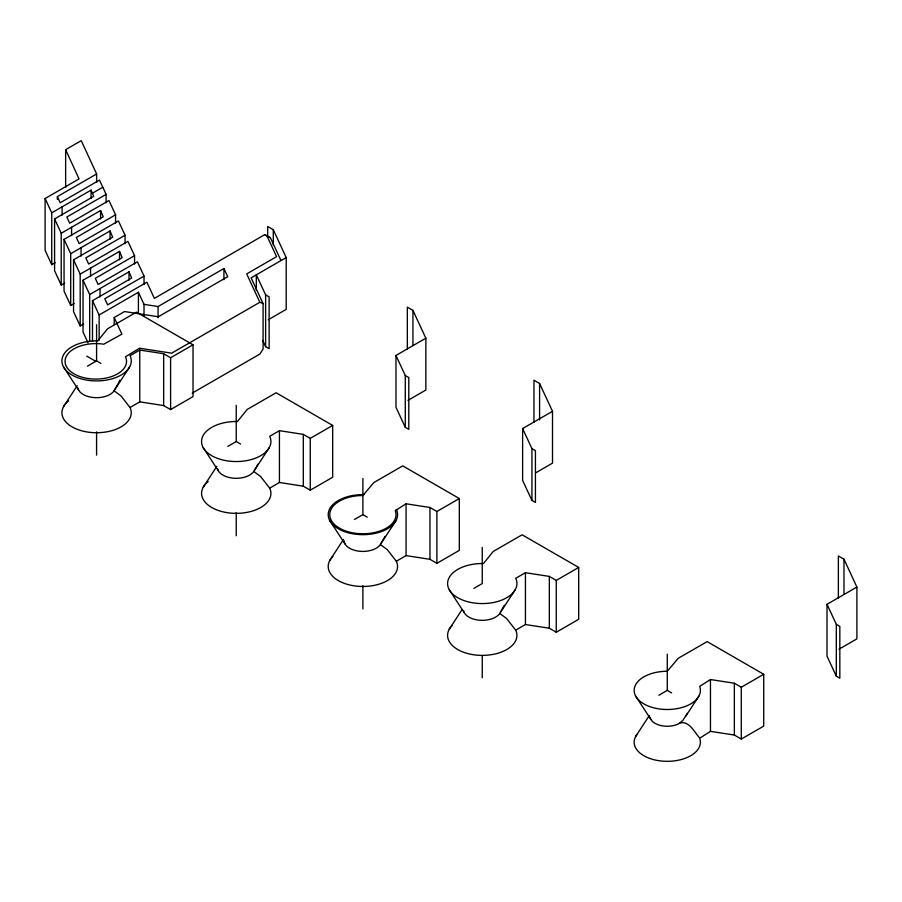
<?xml version="1.0" encoding="UTF-8"?>
<svg xmlns="http://www.w3.org/2000/svg" width="902" height="902" viewBox="0 0 902 902"><rect width="100%" height="100%" fill="white"/><g stroke="black" fill="none" stroke-linecap="round" stroke-linejoin="round"><path stroke-width="1.35" d="M118.669 382.628L119.819 380.159M118.173 383.575L113.787 391.22A18.829 10.869 0 0 1 110.574 394.084L109.187 394.884A18.829 10.869 0 0 1 83.976 394.884L82.589 394.084A18.829 10.869 0 0 1 77.854 387.939M256.856 466.108L257.825 464.214M384.962 536.374L380.092 544.966A18.829 10.869 0 0 1 376.878 547.83L375.48 548.63A18.829 10.869 0 0 1 350.28 548.63L348.882 547.83A18.829 10.869 0 0 1 344.463 542.812M504.331 605.298L499.46 613.89A18.829 10.869 0 0 1 496.247 616.742L494.848 617.543A18.829 10.869 0 0 1 469.649 617.543L468.251 616.742A18.829 10.869 0 0 1 463.515 610.598M217.506 468.566A18.829 10.869 0 0 0 222.242 474.711L223.64 475.512A18.829 10.869 0 0 0 248.839 475.512L250.237 474.711A18.829 10.869 0 0 0 253.439 471.859L256.36 467.056M650.094 717.327A17.273 9.978 0 0 0 654.435 722.964L655.709 723.697A17.273 9.978 0 0 0 678.834 723.697L682.746 720.484L687.403 713.369M63.602 406.531L77.166 385.752M115.005 389.393L129.561 367.08M203.254 487.159L216.818 466.379M254.657 470.021L269.213 447.708M329.906 560.277L343.459 539.497M381.298 543.128L395.865 520.826M449.275 629.19L462.072 609.572M500.666 612.052L515.234 589.739M635.775 736.291L649.339 715.511M685.689 716.335L698.779 696.288M65.643 187.492L65.643 149.676L81.236 140.678L96.627 173.951L96.627 182.351M55.202 262.651L51.741 264.647L45.1 250.339L45.1 198.519L79.038 178.923L65.643 149.676M57.356 199.421L57.356 196.613L96.627 173.951M51.741 264.647L51.741 212.827L91.079 190.119L93.718 196.343L54.582 218.938L54.582 270.758L61.223 285.077L64.673 283.081M92.399 193.231L102.794 187.233M57.356 196.613L60.208 202.758L99.479 180.084L106.109 194.37L66.838 217.044L69.691 223.189L108.962 200.515L115.591 214.8L115.591 223.211M61.223 285.077L61.223 233.257L100.562 210.538L103.2 216.773L64.065 239.368L64.065 291.188L70.706 305.507L74.156 303.512M115.591 214.8L76.32 237.474L79.173 243.608L118.444 220.945L125.074 235.23L125.074 243.63M70.706 305.507L70.706 253.688L110.044 230.968L112.682 237.203L73.547 259.799L73.547 311.618L80.188 325.926L83.638 323.942M125.074 235.23L85.803 257.904L88.655 264.038L127.915 241.375L134.556 255.661L134.556 264.06M80.188 325.926L80.188 274.107L119.526 251.399L122.165 257.634L83.029 280.229L83.029 332.049L88.001 342.783M134.556 255.661L95.285 278.335L98.138 284.468L137.397 261.794L144.038 276.091L144.038 284.491M89.67 340.753L89.67 294.537L129.009 271.829L131.647 278.064L92.5 300.659L92.5 341.272M144.038 276.091L104.767 298.754L107.609 304.887L146.879 282.213L154.377 298.382L264.782 234.633L266.947 235.884L276.576 256.653L246.697 273.904L259.855 302.26L263.091 303.624L263.091 348.973L259.855 354.08L192.194 393.137M99.141 340.167L99.141 314.956L138.412 292.293L144.016 304.357L144.016 315.565M114.193 324.528L114.193 317.527L124.544 311.551L158.301 316.771L227.721 276.688L223.933 268.514L158.075 306.533L144.016 304.357M87.381 366.201L96.582 360.89L100.934 363.405M267.68 236.29L267.68 226.492L273.283 229.728L286.205 257.566L251.117 277.827L263.091 303.624M193.028 344.801L170.602 357.756L163.657 353.742L139.765 350.044L130.012 355.681L130.497 356.73A34.682 20.024 0 0 1 101.407 380.723A34.682 20.024 0 0 1 61.99 362.288A34.682 20.024 0 0 1 96.582 340.877L97.788 340.9L107.541 328.824L136.45 312.137L193.028 344.801L193.028 396.621L170.602 409.576L163.657 405.562L139.765 401.864L130.012 407.501L130.497 408.55A34.682 20.024 0 0 1 89.377 432.295A34.682 20.024 0 0 1 68.529 400.95M259.855 302.26L171.651 353.178L139.573 348.217L125.491 356.752A30.736 17.747 0 0 1 98.476 379.02A30.736 17.747 0 0 1 65.181 359.797A30.736 17.747 0 0 1 103.764 344.203L121.905 334.135L114.193 317.527M268.277 319.736L286.205 309.386L286.205 257.566M227.823 446.377L236.234 441.518L240.597 444.032M395.978 355.444L405.28 375.503L408.786 377.521L408.786 429.341L405.28 427.322L395.978 407.264L395.978 355.444L425.857 338.194L412.936 310.356L407.332 307.12L407.332 349.13M332.68 425.428L310.254 438.383L303.309 434.369L279.428 430.671L269.664 436.309L270.16 437.357A34.682 20.024 0 0 1 241.06 461.35A34.682 20.024 0 0 1 201.642 442.916A34.682 20.024 0 0 1 236.234 421.505L237.44 421.527L247.193 409.452L276.102 392.765L332.68 425.428L332.68 477.248L310.254 490.203L303.309 486.189L279.428 482.491L269.664 488.129L270.16 489.177A34.682 20.024 0 0 1 229.029 512.922A34.682 20.024 0 0 1 208.182 481.578M407.93 400.364L425.857 390.014L425.857 338.194M354.463 519.496L362.886 514.636L367.238 517.15M522.619 428.563L531.932 448.621L535.427 450.639L535.427 502.459L531.932 500.441L522.619 480.383L522.619 428.563L552.509 411.312L539.588 383.474L533.973 380.238L533.973 422.249M459.321 498.547L436.895 511.502L429.961 507.488L406.069 503.79L395.279 510.667A33.126 19.122 0 0 1 379.438 531.199A33.126 19.122 0 0 1 340.719 528.854L338.273 527.433A33.126 19.122 0 0 1 332.624 506.856A33.126 19.122 0 0 1 362.886 495.514L373.834 482.57L402.743 465.883L459.321 498.547L459.321 550.367L436.895 563.322L429.961 559.308L406.069 555.609L396.316 561.247L396.801 562.296A34.682 20.024 0 0 1 357.451 586.232A34.682 20.024 0 0 1 332.849 556.444M535.765 472.795L552.509 463.132L552.509 411.312M473.832 588.42L482.254 583.56L482.254 547.39M578.689 567.459L556.263 580.414L549.329 576.401L525.438 572.714L515.685 578.34L516.169 579.388A34.682 20.024 0 0 1 487.08 603.382A34.682 20.024 0 0 1 447.663 584.947A34.682 20.024 0 0 1 482.254 563.536L483.449 563.57L493.202 551.483L522.111 534.796L578.689 567.459L578.689 619.279L556.263 632.234L549.329 628.22L525.438 624.534L515.685 630.16L516.169 631.208A34.682 20.024 0 0 1 476.82 655.145A34.682 20.024 0 0 1 452.218 625.368M658.855 695.239L667.277 690.38L671.629 692.894M827.01 604.306L836.323 624.353L839.83 626.383L839.83 678.203L836.323 676.173L827.01 656.126L827.01 604.306L856.9 587.055L843.979 559.206L838.364 555.97L838.364 597.992M763.723 674.29L741.286 687.234L734.352 683.231L710.46 679.533L699.67 686.399A33.126 19.122 0 0 1 683.84 706.942A33.126 19.122 0 0 1 645.11 704.586L642.664 703.177A33.126 19.122 0 0 1 637.015 682.6A33.126 19.122 0 0 1 667.277 671.257L678.236 658.313L707.134 641.615L763.723 674.29L763.723 726.11L741.286 739.054L734.352 735.051L710.46 731.353L699.67 738.219A33.126 19.122 0 0 1 683.84 758.762A33.126 19.122 0 0 1 645.11 756.406L642.664 754.997A33.126 19.122 0 0 1 637.015 734.42M838.973 649.226L856.9 638.875L856.9 587.055M680.119 722.964C689.218 720.619 694.461 732.21 699.433 737.723M364.081 494.646L362.886 494.623A34.682 20.024 0 0 0 328.294 516.034A34.682 20.024 0 0 0 367.712 534.469A34.682 20.024 0 0 0 396.801 510.476L396.316 509.427M114.08 390.791L120.981 395.91L130.012 407.501M253.733 471.419L260.644 476.538L269.664 488.129M380.373 544.537L387.285 549.656L396.316 561.247M499.742 613.45L506.653 618.569L515.685 630.16M267.59 236.256L270.499 237.936L281.007 260.577M264.782 234.633L270.499 237.936M256.326 290.23L256.326 274.817L265.628 294.875L269.134 296.893L269.134 348.713L265.628 346.695L262.719 340.426M86.761 356.121L95.804 361.341M635.775 696.288L650.838 719.368M449.275 589.739L464.338 612.83M329.906 520.826L344.97 543.906M203.254 447.708L218.329 470.788M63.602 367.08L78.677 390.16M45.1 198.519L51.741 212.827M54.582 218.938L61.223 233.257M64.065 239.368L70.706 253.688M73.547 259.799L80.188 274.107M83.029 280.229L89.67 294.537M92.5 300.659L99.141 314.956M843.979 559.206L843.979 594.226M836.323 624.353L836.323 676.173M741.286 687.234L741.286 739.054M734.352 683.231L734.352 735.051M710.46 679.533L710.46 731.353M667.277 654.209L667.277 690.38M556.263 580.414L556.263 632.234M549.329 576.401L549.329 628.22M539.588 383.474L539.588 419.881M531.932 448.621L531.932 500.441M525.438 572.714L525.438 624.534M482.254 655.912L482.254 677.808M436.895 511.502L436.895 563.322M429.961 507.488L429.961 559.308M412.936 310.356L412.936 345.365M406.069 503.79L406.069 555.609M405.28 375.503L405.28 427.322M362.886 478.466L362.886 514.636M362.886 585.623L362.886 608.895M310.254 438.383L310.254 490.203M303.309 434.369L303.309 486.189M279.428 430.671L279.428 482.491M273.283 229.728L273.283 245.13M265.628 294.875L265.628 346.695M236.234 405.348L236.234 441.518M236.234 512.505L236.234 535.777M223.933 268.514L223.933 279.721M170.602 357.756L170.602 409.576M163.657 353.742L163.657 405.562M158.075 306.533L158.075 317.741M139.765 350.044L139.765 401.864M138.412 292.293L138.412 313.298M129.009 271.829L129.009 280.229M119.526 251.399L119.526 259.799M110.044 230.968L110.044 239.38M106.109 194.37L106.109 202.781M100.562 210.538L100.562 218.949M100.032 288.561L100.032 296.961M96.582 324.72L96.582 360.89M96.582 431.878L96.582 455.149M91.079 190.119L91.079 198.519M90.55 268.131L90.55 276.531M81.067 247.7L81.067 256.1M71.585 227.27L71.585 235.67M62.103 206.84L62.103 215.251M344.147 541.685A18.829 10.869 0 0 1 344.045 540.546"/></g></svg>
